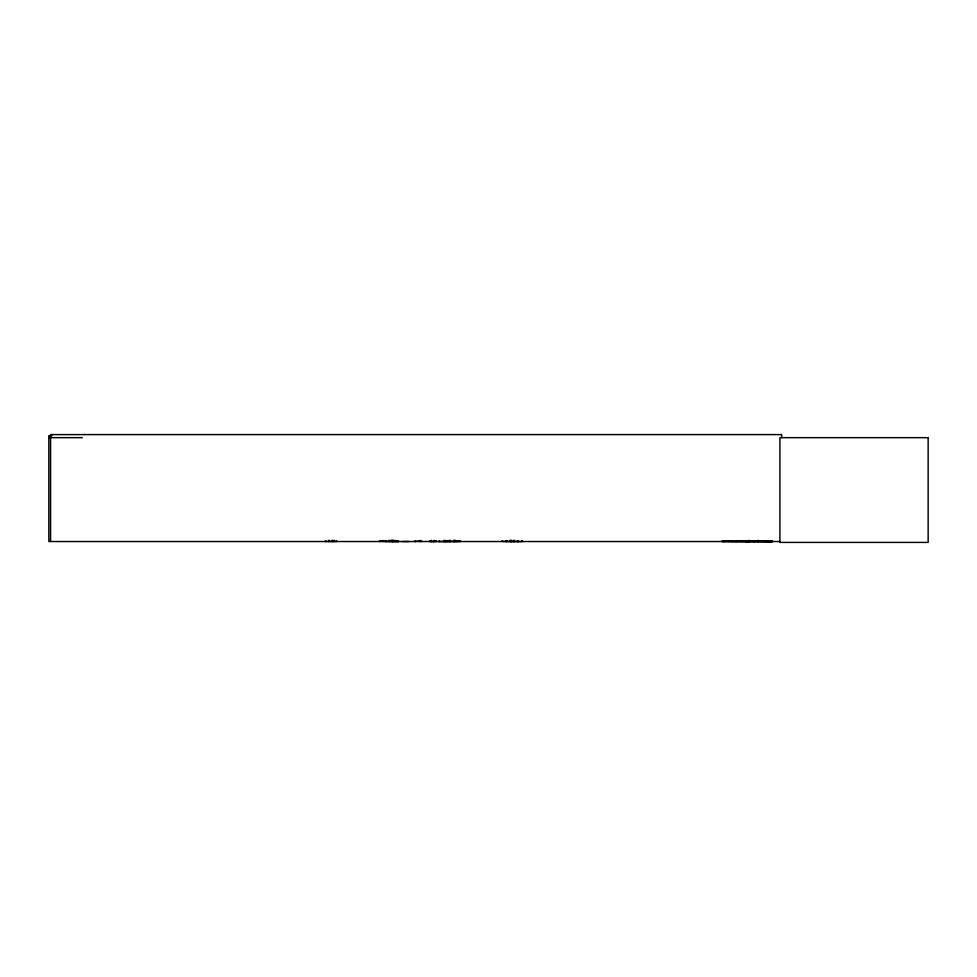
<?xml version="1.0" encoding="UTF-8"?>
<svg xmlns="http://www.w3.org/2000/svg" width="977" height="977" viewBox="0 0 977 977"><rect width="100%" height="100%" fill="white"/><g stroke="black" fill="none" stroke-linecap="round" stroke-linejoin="round"><path stroke-width="1.47" d="M506.025 541.392L506.037 540.66M521.718 541.49L521.742 540.66M385.61 541.392L385.634 540.733M396.051 540.66L396.149 541.392M414.614 541.527L421.405 540.733M438.551 541.527L460.717 541.441M379.027 541.417L382.679 540.733M772.099 541.453L721.991 541.466L772.404 541.441L731.907 540.831L731.688 541.49M722.418 541.478L722.211 541.05M724.702 541.478L724.336 541.49M732.774 541.148L731.907 540.831M735.107 541.49L735.327 540.831L736.426 541.514L736.145 540.831L735.889 541.527M745.304 541.478L746.391 541.453M745.793 541.478L746.172 540.684M746.868 541.478L748.48 541.246M748.077 541.478L748.968 541.246M767.873 541.148L768.435 541.49M768.069 541.49L769.046 540.684M769.265 541.478L769.046 541.05M772.038 541.148L771.329 541.05M771.806 541.527L772.074 540.831M722.186 541.246L772.343 541.514M731.871 541.148L732.958 541.49M746.892 541.502L746.172 541.05M386.318 541.417L386.391 540.733M397.492 541.417L397.578 540.733M324.95 541.417L336.406 541.417M447.613 541.417L447.686 540.733L447.759 541.527M458.237 541.417L458.042 540.66M753.096 541.417L753.182 540.733L753.267 541.527M415.213 541.417L415.323 540.733L415.42 541.527M379.601 541.417L379.711 540.733M430.454 541.417L430.552 540.733M51.903 435.693L48.85 435.693L48.85 541.527L780.11 541.527M48.85 437.659L82.361 437.659M399.08 541.49L385.17 541.417L385.085 540.733M436.78 541.441L429.807 541.49L429.904 540.66M446.953 541.527L446.868 540.66M446.233 541.392L446.098 540.66M398.433 541.417L398.323 540.733L398.213 541.527M454.574 541.417L454.72 540.44M430.637 541.417L430.662 540.66M754.598 541.417L754.525 540.733M518.445 541.417L518.372 540.733M456.393 541.417L456.32 540.733L456.235 541.527M445.768 541.417L445.817 540.44M517.688 541.417L517.602 540.733M449.176 541.307L449.286 540.44M781.637 437.659L781.637 434.594L50.572 434.594L50.572 541.527M764.942 540.66L764.942 541.527M758.579 540.44L758.579 541.527M758.213 540.44L758.213 541.527M754.439 540.66L754.439 541.527M749.493 540.44L749.493 541.527M749.127 540.44L749.127 541.527M742.752 540.66L742.752 541.527M522.072 540.66L522.097 541.527L502.166 541.417L502.166 540.66M518.286 540.66L518.286 541.527M517.871 540.66L517.871 541.527M517.529 540.66L517.529 541.527M514.452 540.44L514.452 541.527M514.195 540.44L514.195 541.527M513.914 540.44L513.914 541.527M513.658 540.44L513.658 541.527M511.716 540.44L511.716 541.527M511.337 540.44L511.337 541.527M510.91 540.44L510.91 541.527M510.519 540.44L510.519 541.527M510.287 540.44L510.287 541.527M509.75 540.44L509.75 541.527M507.246 540.66L507.246 541.527M506.355 540.66L506.379 541.527M459.935 540.66L459.935 541.527M458.799 540.66L458.799 541.527M457.138 540.66L457.138 541.527M455.38 540.44L455.38 541.527M455.172 540.44L455.172 541.527M454.329 540.44L454.329 541.527M453.878 540.44L453.841 541.527M453.487 540.44L453.487 541.527M450.507 540.44L450.507 541.527M450.128 540.44L450.128 541.527M449.664 540.44L449.664 541.527M449.066 540.66L449.066 541.527M445.915 540.44L445.952 541.527M445.451 540.66L445.451 541.527M445.194 540.66L445.194 541.527M444.12 540.44L444.12 541.527M443.9 540.44L443.9 541.527M439.357 540.66L439.357 541.527M435.986 540.66L435.986 541.527M433.629 540.66L433.629 541.527M431.443 540.44L431.443 541.527M431.236 540.44L431.236 541.527M421.502 540.66L421.502 541.527M420.183 540.44L420.183 541.527M419.963 540.44L419.963 541.527M409.021 541.527L401.779 541.527M397.651 540.66L397.651 541.527M396.747 540.66L396.747 541.527M395.245 540.66L395.245 541.527M395.074 540.44L395.074 541.527M394.964 540.44L394.964 541.527M393.401 540.22L393.401 541.527M393.096 540.44L393.096 541.527M392.669 540.44L392.669 541.527M392.278 540.44L392.278 541.527M391.997 540.22L391.997 541.527M391.24 540.22L391.24 541.527M389.481 540.44L389.481 541.527M388.931 540.22L388.931 541.527M386.477 540.66L386.477 541.527M385.707 540.66L385.707 541.527M385.011 540.66L385.011 541.527M383.069 541.527L383.069 540.44L382.789 541.527M379.821 540.66L379.821 541.527M336.564 540.66L336.564 541.527M334.146 540.22L334.146 541.527M332.473 540.44L332.473 541.527M331.985 540.22L332.095 541.527M328.931 540.22L328.931 541.527M325.524 540.66L325.524 541.527M928.15 437.659L779.915 437.659L779.915 542.406L928.15 542.406L928.15 437.659M433.91 541.527L433.91 540.44L433.812 541.527"/></g></svg>
